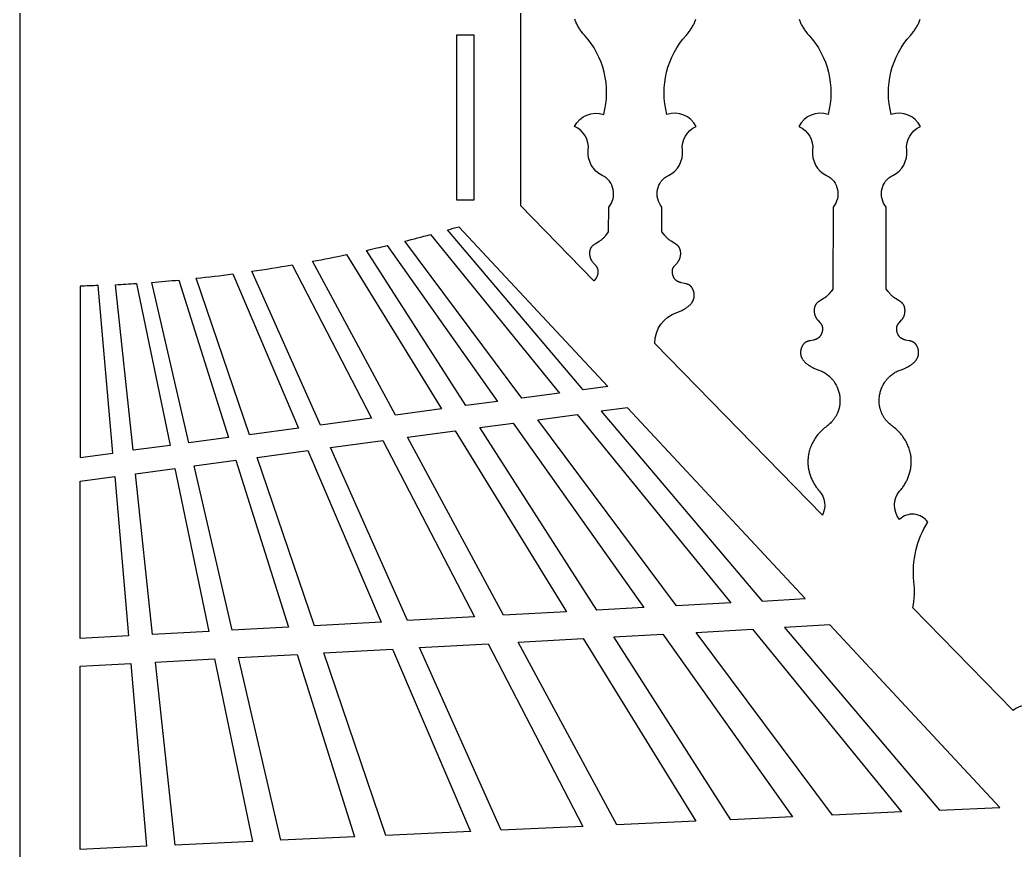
# Model space of a CAD drawing. Extents: x 101 to 2101, y 75 to 2087.
# Drawn here: x 1108.8 to 1503.5, y 762 to 1091.2 of the extents above; entities that cross this region are included whole.
import ezdxf

# ---------------------------------------------------------------- set-up
doc = ezdxf.new("R2010")
doc.units = 0
doc.layers.add('LAYER_01', color=7, linetype='CONTINUOUS')

msp = doc.modelspace()

# ---------------------------------------------------------------- linework, layer by layer
at = {"layer": 'LAYER_01'}
for points in [[(2101.01, 1666.56, 0.19494), (1108.75, 2087.06), (1108.75, 75.37), (2101.01, 75.37)], [(1278.37, 1007.93, 0.001907), (1282.81, 1009.19), (1341.9, 945.78), (1332.18, 944.47)], [(1261.39, 1003.42, 0.004336), (1271.55, 1006.05), (1322.83, 943.22), (1307.78, 941.2)], [(1246.17, 999.81, 0.003485), (1254.39, 1001.71), (1298.23, 939.92), (1285.6, 938.22)], [(1224.86, 995.47, 0.005632), (1238.23, 998.1), (1275.97, 936.93), (1257.76, 934.48)], [(1200.71, 991.49, 0.00668), (1216.68, 994.01), (1248.19, 933.2), (1227.93, 930.48)], [(1161.03, 987.11, 0.004462), (1171.79, 988.04), (1191.51, 925.59), (1175.78, 923.48)], [(1178.66, 988.73, 0.006034), (1193.15, 990.45), (1219.22, 929.31), (1199.8, 926.7)], [(1139.83, 985.85, -0.002981), (1132.62, 985.6), (1132.62, 917.69), (1145.56, 919.42)], [(1146.65, 986.18, 0.003441), (1154.96, 986.68), (1168.32, 922.48), (1153.63, 920.51)]]:
    msp.add_lwpolyline(points, format="xyb", close=True, dxfattribs=at)
for points in [[(1307.25, 1212.08), (1307.25, 1017.57), (1336.38, 987.71), (1336.44, 987.75), (1336.5, 987.8), (1336.56, 987.85), (1336.63, 987.9), (1336.69, 987.95), (1336.75, 988.01), (1336.8, 988.06), (1336.86, 988.12), (1336.92, 988.18), (1336.97, 988.24), (1337.02, 988.31), (1337.08, 988.37), (1337.13, 988.44), (1337.18, 988.5), (1337.23, 988.57), (1337.28, 988.64), (1337.32, 988.71), (1337.37, 988.79), (1337.41, 988.86), (1337.46, 988.93), (1337.5, 989.01), (1337.54, 989.08), (1337.58, 989.16), (1337.62, 989.24), (1337.69, 989.4), (1337.76, 989.56), (1337.82, 989.72), (1337.87, 989.89), (1337.92, 990.05), (1337.97, 990.22), (1338.01, 990.39), (1338.04, 990.56), (1338.05, 990.65), (1338.07, 990.73), (1338.08, 990.82), (1338.09, 990.9), (1338.1, 990.99), (1338.1, 991.07), (1338.11, 991.16), (1338.11, 991.24), (1338.11, 991.32), (1338.11, 991.41), (1338.11, 991.49), (1338.11, 991.58), (1338.1, 991.66), (1338.1, 991.74), (1338.09, 991.82), (1338.08, 991.9), (1338.07, 991.98), (1338.05, 992.06), (1338.04, 992.14), (1338.02, 992.22), (1338, 992.3), (1337.98, 992.37), (1337.96, 992.45), (1337.94, 992.52), (1337.91, 992.6), (1337.88, 992.67), (1337.86, 992.72), (1337.84, 992.77), (1337.82, 992.82), (1337.79, 992.87), (1337.75, 992.96), (1337.69, 993.06), (1337.64, 993.15), (1337.58, 993.24), (1337.52, 993.33), (1337.45, 993.42), (1337.39, 993.51), (1337.32, 993.6), (1337.18, 993.77), (1337.03, 993.94), (1336.26, 994.78), (1336.11, 994.95), (1335.96, 995.13), (1335.89, 995.22), (1335.82, 995.32), (1335.76, 995.41), (1335.69, 995.51), (1335.64, 995.59), (1335.59, 995.67), (1335.54, 995.75), (1335.5, 995.83), (1335.45, 995.92), (1335.41, 996), (1335.37, 996.08), (1335.33, 996.17), (1335.29, 996.26), (1335.25, 996.35), (1335.18, 996.52), (1335.11, 996.71), (1335.06, 996.89), (1335, 997.08), (1334.96, 997.26), (1334.91, 997.45), (1334.88, 997.65), (1334.85, 997.84), (1334.83, 998.03), (1334.81, 998.22), (1334.8, 998.42), (1334.8, 998.61), (1334.8, 998.8), (1334.81, 998.99), (1334.82, 999.18), (1334.83, 999.27), (1334.85, 999.36), (1334.86, 999.46), (1334.87, 999.55), (1334.89, 999.64), (1334.91, 999.73), (1334.93, 999.82), (1334.95, 999.91), (1334.97, 1000), (1335, 1000.09), (1335.03, 1000.17), (1335.05, 1000.26), (1335.08, 1000.34), (1335.12, 1000.43), (1335.15, 1000.51), (1335.19, 1000.59), (1335.22, 1000.67), (1335.26, 1000.75), (1335.3, 1000.83), (1335.34, 1000.9), (1335.39, 1000.98), (1335.43, 1001.05), (1335.48, 1001.12), (1335.53, 1001.2), (1335.57, 1001.25), (1335.61, 1001.3), (1335.65, 1001.35), (1335.69, 1001.4), (1335.73, 1001.45), (1335.77, 1001.5), (1335.86, 1001.59), (1335.95, 1001.69), (1336.05, 1001.78), (1336.14, 1001.86), (1336.25, 1001.95), (1336.35, 1002.03), (1336.45, 1002.11), (1336.56, 1002.19), (1336.67, 1002.27), (1336.9, 1002.42), (1337.13, 1002.56), (1338.56, 1003.41), (1338.79, 1003.56), (1339.02, 1003.71), (1339.14, 1003.8), (1339.26, 1003.89), (1339.38, 1003.98), (1339.5, 1004.07), (1339.72, 1004.27), (1339.94, 1004.46), (1340.16, 1004.67), (1340.36, 1004.88), (1340.57, 1005.09), (1340.76, 1005.31), (1341.15, 1005.76), (1341.52, 1006.22), (1342.24, 1007.15), (1342.31, 1016.98, 0.48988), (1339.72, 1029.5, -0.316411), (1334.2, 1039.55, 0.331868), (1328.74, 1048.88, -0.374852), (1340.31, 1053.74, 0.254896), (1332.62, 1085.2), (1332.33, 1085.53), (1332.05, 1085.86), (1331.78, 1086.19), (1331.51, 1086.53), (1331.26, 1086.87), (1331.02, 1087.21), (1330.78, 1087.56), (1330.56, 1087.91), (1330.34, 1088.26), (1330.14, 1088.61), (1329.94, 1088.97), (1329.76, 1089.33), (1329.58, 1089.69), (1329.41, 1090.04), (1329.26, 1090.4), (1329.11, 1090.77), (1328.98, 1091.13), (1328.85, 1091.49)], [(1417.82, 1091.49), (1417.95, 1091.13), (1418.09, 1090.77), (1418.23, 1090.4), (1418.39, 1090.04), (1418.55, 1089.69), (1418.73, 1089.33), (1418.92, 1088.97), (1419.11, 1088.61), (1419.32, 1088.26), (1419.53, 1087.91), (1419.76, 1087.56), (1419.99, 1087.21), (1420.24, 1086.87), (1420.49, 1086.53), (1420.75, 1086.19), (1421.02, 1085.86), (1421.31, 1085.53), (1421.6, 1085.2, -0.254896), (1429.28, 1053.74, 0.374852), (1417.71, 1048.88, -0.331868), (1423.18, 1039.55, 0.316411), (1428.69, 1029.5, -0.48988), (1431.29, 1016.98), (1431.21, 984.44), (1430.49, 983.5), (1430.12, 983.04), (1429.74, 982.59), (1429.54, 982.38), (1429.34, 982.16), (1429.13, 981.95), (1428.92, 981.75), (1428.7, 981.55), (1428.47, 981.36), (1428.35, 981.26), (1428.24, 981.17), (1428.12, 981.08), (1427.99, 981), (1427.77, 980.84), (1427.53, 980.69), (1426.1, 979.85), (1425.87, 979.7), (1425.65, 979.55), (1425.54, 979.47), (1425.43, 979.4), (1425.32, 979.32), (1425.22, 979.23), (1425.12, 979.15), (1425.02, 979.06), (1424.93, 978.97), (1424.83, 978.88), (1424.75, 978.78), (1424.7, 978.73), (1424.66, 978.68), (1424.62, 978.63), (1424.58, 978.58), (1424.54, 978.53), (1424.5, 978.48), (1424.45, 978.41), (1424.41, 978.34), (1424.36, 978.26), (1424.32, 978.19), (1424.27, 978.11), (1424.23, 978.03), (1424.2, 977.95), (1424.16, 977.87), (1424.12, 977.79), (1424.09, 977.71), (1424.06, 977.63), (1424.03, 977.54), (1424, 977.46), (1423.97, 977.37), (1423.95, 977.28), (1423.93, 977.19), (1423.9, 977.1), (1423.88, 977.01), (1423.87, 976.92), (1423.85, 976.83), (1423.83, 976.74), (1423.82, 976.65), (1423.81, 976.55), (1423.8, 976.46), (1423.78, 976.27), (1423.77, 976.08), (1423.77, 975.89), (1423.78, 975.7), (1423.79, 975.51), (1423.8, 975.31), (1423.82, 975.12), (1423.85, 974.93), (1423.89, 974.74), (1423.93, 974.55), (1423.98, 974.36), (1424.03, 974.17), (1424.09, 973.99), (1424.15, 973.81), (1424.22, 973.63), (1424.26, 973.54), (1424.3, 973.45), (1424.34, 973.37), (1424.38, 973.28), (1424.43, 973.2), (1424.47, 973.12), (1424.52, 973.03), (1424.56, 972.95), (1424.61, 972.87), (1424.66, 972.79), (1424.73, 972.7), (1424.8, 972.6), (1424.87, 972.51), (1424.94, 972.42), (1425.09, 972.24), (1425.24, 972.06), (1426.01, 971.22), (1426.15, 971.05), (1426.3, 970.88), (1426.36, 970.79), (1426.43, 970.71), (1426.49, 970.62), (1426.55, 970.53), (1426.61, 970.44), (1426.67, 970.34), (1426.72, 970.25), (1426.77, 970.15), (1426.79, 970.1), (1426.81, 970.05), (1426.84, 970), (1426.86, 969.95), (1426.88, 969.88), (1426.91, 969.81), (1426.93, 969.73), (1426.96, 969.66), (1426.98, 969.58), (1427, 969.5), (1427.01, 969.42), (1427.03, 969.35), (1427.04, 969.27), (1427.05, 969.19), (1427.06, 969.1), (1427.07, 969.02), (1427.08, 968.94), (1427.08, 968.86), (1427.09, 968.78), (1427.09, 968.69), (1427.09, 968.61), (1427.09, 968.52), (1427.08, 968.44), (1427.08, 968.35), (1427.07, 968.27), (1427.06, 968.18), (1427.05, 968.1), (1427.04, 968.01), (1427.03, 967.93), (1427.01, 967.84), (1426.98, 967.67), (1426.94, 967.5), (1426.9, 967.34), (1426.85, 967.17), (1426.79, 967), (1426.73, 966.84), (1426.66, 966.68), (1426.59, 966.52), (1426.55, 966.44), (1426.51, 966.37), (1426.47, 966.29), (1426.43, 966.22), (1426.39, 966.14), (1426.34, 966.07), (1426.3, 966), (1426.25, 965.93), (1426.2, 965.86), (1426.15, 965.79), (1426.1, 965.72), (1426.05, 965.66), (1426, 965.59), (1425.94, 965.53), (1425.89, 965.47), (1425.83, 965.41), (1425.78, 965.35), (1425.72, 965.29), (1425.66, 965.24), (1425.6, 965.18), (1425.54, 965.13), (1425.48, 965.08), (1425.41, 965.03), (1425.34, 964.97), (1425.26, 964.92), (1425.19, 964.88), (1425.12, 964.83), (1425.04, 964.79), (1424.96, 964.75), (1424.89, 964.71), (1424.81, 964.67), (1424.73, 964.63), (1424.65, 964.6), (1424.57, 964.56), (1424.4, 964.5), (1424.24, 964.44), (1424.07, 964.39), (1423.9, 964.34), (1423.72, 964.3), (1423.55, 964.25), (1422.13, 963.96), (1421.79, 963.87), (1421.61, 963.83), (1421.44, 963.78), (1421.28, 963.73), (1421.11, 963.67), (1420.95, 963.61), (1420.87, 963.58), (1420.79, 963.54), (1420.71, 963.51), (1420.64, 963.47), (1420.56, 963.43), (1420.49, 963.39), (1420.41, 963.35), (1420.34, 963.31), (1420.27, 963.26), (1420.2, 963.21), (1420.14, 963.17), (1420.07, 963.12), (1420.01, 963.07), (1419.95, 963.02), (1419.89, 962.97), (1419.84, 962.92), (1419.78, 962.86), (1419.72, 962.81), (1419.67, 962.75), (1419.62, 962.69), (1419.56, 962.63), (1419.51, 962.57), (1419.46, 962.51), (1419.41, 962.44), (1419.36, 962.38), (1419.32, 962.31), (1419.27, 962.24), (1419.23, 962.18), (1419.18, 962.11), (1419.14, 962.04), (1419.06, 961.89), (1418.98, 961.75), (1418.91, 961.6), (1418.84, 961.44), (1418.77, 961.29), (1418.71, 961.13), (1418.66, 960.97), (1418.61, 960.8), (1418.56, 960.64), (1418.52, 960.47), (1418.49, 960.31), (1418.46, 960.14), (1418.43, 959.97), (1418.41, 959.8), (1418.4, 959.63), (1418.39, 959.46), (1418.38, 959.3), (1418.38, 959.13), (1418.39, 958.96), (1418.4, 958.8), (1418.42, 958.63), (1418.43, 958.55), (1418.44, 958.47), (1418.46, 958.37), (1418.48, 958.27), (1418.5, 958.17), (1418.52, 958.07), (1418.55, 957.98), (1418.58, 957.88), (1418.61, 957.78), (1418.64, 957.69), (1418.67, 957.59), (1418.71, 957.5), (1418.75, 957.41), (1418.79, 957.32), (1418.83, 957.23), (1418.87, 957.14), (1418.92, 957.05), (1418.96, 956.96), (1419.01, 956.87), (1419.06, 956.79), (1419.12, 956.7), (1419.17, 956.61), (1419.28, 956.45), (1419.4, 956.28), (1419.52, 956.12), (1419.65, 955.96), (1419.79, 955.81), (1419.93, 955.66), (1420.07, 955.51), (1420.22, 955.37), (1420.38, 955.22), (1420.53, 955.08), (1420.7, 954.95), (1420.86, 954.82), (1421.03, 954.69), (1421.2, 954.56), (1421.38, 954.43), (1421.55, 954.31), (1421.91, 954.08), (1422.28, 953.86), (1422.65, 953.65), (1422.97, 953.47), (1423.3, 953.31), (1423.63, 953.15), (1423.96, 953), (1424.29, 952.86), (1424.62, 952.73), (1424.96, 952.6), (1425.29, 952.48), (1425.69, 952.35), (1426.08, 952.19), (1426.47, 952.03), (1426.85, 951.85), (1427.23, 951.65), (1427.61, 951.44), (1427.99, 951.22), (1428.35, 950.98), (1428.71, 950.73), (1429.07, 950.47), (1429.41, 950.19), (1429.75, 949.9), (1430.07, 949.6), (1430.23, 949.44), (1430.39, 949.28), (1430.55, 949.12), (1430.7, 948.96), (1430.85, 948.79), (1430.99, 948.62), (1431.13, 948.45), (1431.27, 948.27), (1431.41, 948.1), (1431.54, 947.92), (1431.67, 947.74), (1431.8, 947.55), (1432.04, 947.18), (1432.27, 946.8), (1432.49, 946.41), (1432.69, 946.02), (1432.88, 945.62), (1433.05, 945.22), (1433.21, 944.82), (1433.35, 944.41), (1433.48, 944), (1433.6, 943.59), (1433.69, 943.18), (1433.78, 942.76), (1433.85, 942.35), (1433.91, 941.94), (1433.96, 941.53), (1433.99, 941.12), (1434.01, 940.7), (1434.02, 940.28), (1434.02, 939.87), (1434, 939.45), (1433.97, 939.03), (1433.93, 938.61), (1433.87, 938.2), (1433.8, 937.78), (1433.71, 937.37), (1433.66, 937.16), (1433.61, 936.96), (1433.55, 936.75), (1433.49, 936.55), (1433.43, 936.34), (1433.36, 936.14), (1433.29, 935.94), (1433.21, 935.74), (1433.13, 935.54), (1433.05, 935.34), (1432.96, 935.14), (1432.87, 934.94), (1432.77, 934.75), (1432.68, 934.55), (1432.57, 934.36), (1432.47, 934.17), (1432.36, 933.98), (1432.24, 933.79), (1432.12, 933.6), (1432, 933.41), (1431.88, 933.23), (1431.75, 933.05), (1431.61, 932.86), (1431.48, 932.68), (1431.34, 932.51), (1431.19, 932.33), (1431.04, 932.16), (1430.89, 931.99), (1430.74, 931.82), (1430.58, 931.65), (1430.25, 931.32), (1429.9, 931), (1429.55, 930.69), (1429.18, 930.39), (1428.79, 930.1), (1428.34, 929.75), (1427.9, 929.4), (1427.47, 929.03), (1427.05, 928.66), (1426.64, 928.27), (1426.25, 927.87), (1425.87, 927.47), (1425.5, 927.05), (1425.15, 926.63), (1424.81, 926.19), (1424.49, 925.75), (1424.18, 925.31), (1423.89, 924.86), (1423.61, 924.4), (1423.35, 923.94), (1423.11, 923.47), (1422.88, 923), (1422.67, 922.53), (1422.47, 922.05), (1422.29, 921.57), (1422.12, 921.1), (1421.97, 920.62), (1421.84, 920.14), (1421.72, 919.66), (1421.62, 919.18), (1421.53, 918.71), (1421.45, 918.23), (1421.39, 917.76), (1421.35, 917.3), (1421.32, 916.83), (1421.3, 916.37), (1421.29, 915.92), (1421.29, 915.56), (1421.31, 915.2), (1421.33, 914.84), (1421.36, 914.47), (1421.4, 914.1), (1421.45, 913.72), (1421.51, 913.34), (1421.58, 912.96), (1421.66, 912.57), (1421.75, 912.19), (1421.85, 911.8), (1421.96, 911.41), (1422.08, 911.02), (1422.2, 910.64), (1422.34, 910.25), (1422.49, 909.87), (1422.64, 909.49), (1422.8, 909.11), (1422.97, 908.74), (1423.15, 908.37), (1423.34, 908.01), (1423.53, 907.65), (1423.73, 907.3), (1423.94, 906.95), (1424.15, 906.61), (1424.37, 906.28), (1424.59, 905.96), (1424.82, 905.65), (1425.05, 905.34), (1425.29, 905.04), (1425.53, 904.75), (1425.77, 904.48, -0.309325), (1427.02, 894.8), (1360.59, 962.9, -0.32561), (1369.32, 975.2), (1369.66, 975.32), (1369.99, 975.44), (1370.32, 975.58), (1370.65, 975.72), (1370.98, 975.87), (1371.31, 976.02), (1371.64, 976.19), (1371.96, 976.36), (1372.33, 976.57), (1372.7, 976.8), (1373.06, 977.03), (1373.24, 977.15), (1373.41, 977.27), (1373.58, 977.4), (1373.75, 977.53), (1373.92, 977.66), (1374.08, 977.8), (1374.24, 977.94), (1374.39, 978.08), (1374.54, 978.23), (1374.68, 978.38), (1374.82, 978.53), (1374.96, 978.68), (1375.09, 978.84), (1375.21, 979), (1375.33, 979.16), (1375.44, 979.33), (1375.5, 979.42), (1375.55, 979.5), (1375.6, 979.59), (1375.65, 979.68), (1375.7, 979.76), (1375.74, 979.85), (1375.78, 979.94), (1375.83, 980.03), (1375.87, 980.13), (1375.9, 980.22), (1375.94, 980.31), (1375.97, 980.41), (1376.01, 980.5), (1376.04, 980.6), (1376.06, 980.69), (1376.09, 980.79), (1376.11, 980.89), (1376.13, 980.99), (1376.15, 981.09), (1376.17, 981.19), (1376.18, 981.27), (1376.19, 981.35), (1376.21, 981.51), (1376.22, 981.68), (1376.23, 981.85), (1376.23, 982.01), (1376.23, 982.18), (1376.22, 982.35), (1376.2, 982.52), (1376.18, 982.69), (1376.16, 982.86), (1376.12, 983.02), (1376.09, 983.19), (1376.05, 983.36), (1376, 983.52), (1375.95, 983.68), (1375.9, 983.84), (1375.84, 984), (1375.78, 984.16), (1375.71, 984.31), (1375.63, 984.46), (1375.56, 984.61), (1375.47, 984.75), (1375.43, 984.82), (1375.39, 984.89), (1375.34, 984.96), (1375.3, 985.03), (1375.25, 985.09), (1375.2, 985.16), (1375.15, 985.22), (1375.1, 985.29), (1375.05, 985.35), (1375, 985.41), (1374.94, 985.47), (1374.89, 985.52), (1374.83, 985.58), (1374.78, 985.63), (1374.72, 985.69), (1374.66, 985.74), (1374.6, 985.79), (1374.54, 985.84), (1374.48, 985.88), (1374.42, 985.93), (1374.34, 985.98), (1374.27, 986.02), (1374.2, 986.07), (1374.13, 986.11), (1374.05, 986.15), (1373.98, 986.19), (1373.9, 986.23), (1373.82, 986.26), (1373.74, 986.3), (1373.66, 986.33), (1373.5, 986.39), (1373.34, 986.45), (1373.17, 986.5), (1373, 986.55), (1372.83, 986.59), (1372.48, 986.67), (1371.06, 986.97), (1370.89, 987.01), (1370.71, 987.06), (1370.54, 987.11), (1370.37, 987.16), (1370.21, 987.22), (1370.04, 987.28), (1369.96, 987.31), (1369.88, 987.35), (1369.8, 987.39), (1369.73, 987.42), (1369.65, 987.46), (1369.57, 987.51), (1369.5, 987.55), (1369.42, 987.59), (1369.35, 987.64), (1369.28, 987.69), (1369.21, 987.74), (1369.14, 987.8), (1369.07, 987.85), (1369.01, 987.9), (1368.95, 987.95), (1368.89, 988.01), (1368.84, 988.06), (1368.78, 988.12), (1368.72, 988.18), (1368.67, 988.24), (1368.61, 988.31), (1368.56, 988.37), (1368.51, 988.44), (1368.46, 988.5), (1368.41, 988.57), (1368.36, 988.64), (1368.32, 988.71), (1368.27, 988.79), (1368.23, 988.86), (1368.18, 988.93), (1368.14, 989.01), (1368.1, 989.08), (1368.06, 989.16), (1368.02, 989.24), (1367.95, 989.4), (1367.88, 989.56), (1367.82, 989.72), (1367.77, 989.89), (1367.72, 990.05), (1367.67, 990.22), (1367.63, 990.39), (1367.6, 990.56), (1367.58, 990.65), (1367.57, 990.73), (1367.56, 990.82), (1367.55, 990.9), (1367.54, 990.99), (1367.54, 991.07), (1367.53, 991.16), (1367.53, 991.24), (1367.53, 991.32), (1367.53, 991.41), (1367.53, 991.49), (1367.53, 991.58), (1367.53, 991.66), (1367.54, 991.74), (1367.55, 991.82), (1367.56, 991.9), (1367.57, 991.98), (1367.58, 992.06), (1367.6, 992.14), (1367.62, 992.22), (1367.64, 992.3), (1367.66, 992.37), (1367.68, 992.45), (1367.7, 992.52), (1367.73, 992.6), (1367.76, 992.67), (1367.78, 992.72), (1367.8, 992.77), (1367.82, 992.82), (1367.84, 992.87), (1367.89, 992.96), (1367.95, 993.06), (1368, 993.15), (1368.06, 993.24), (1368.12, 993.33), (1368.18, 993.42), (1368.25, 993.51), (1368.32, 993.6), (1368.46, 993.77), (1368.61, 993.94), (1369.38, 994.78), (1369.53, 994.95), (1369.67, 995.13), (1369.75, 995.22), (1369.82, 995.32), (1369.88, 995.41), (1369.95, 995.51), (1370, 995.59), (1370.05, 995.67), (1370.1, 995.75), (1370.14, 995.83), (1370.19, 995.92), (1370.23, 996), (1370.27, 996.08), (1370.31, 996.17), (1370.35, 996.26), (1370.39, 996.35), (1370.46, 996.52), (1370.52, 996.71), (1370.58, 996.89), (1370.64, 997.08), (1370.68, 997.26), (1370.72, 997.45), (1370.76, 997.65), (1370.79, 997.84), (1370.81, 998.03), (1370.83, 998.22), (1370.84, 998.42), (1370.84, 998.61), (1370.84, 998.8), (1370.83, 998.99), (1370.81, 999.18), (1370.8, 999.27), (1370.79, 999.36), (1370.78, 999.46), (1370.76, 999.55), (1370.75, 999.64), (1370.73, 999.73), (1370.71, 999.82), (1370.69, 999.91), (1370.66, 1000), (1370.64, 1000.09), (1370.61, 1000.17), (1370.58, 1000.26), (1370.55, 1000.34), (1370.52, 1000.43), (1370.49, 1000.51), (1370.45, 1000.59), (1370.42, 1000.67), (1370.38, 1000.75), (1370.34, 1000.83), (1370.3, 1000.9), (1370.25, 1000.98), (1370.21, 1001.05), (1370.16, 1001.12), (1370.11, 1001.2), (1370.07, 1001.25), (1370.03, 1001.3), (1369.99, 1001.35), (1369.95, 1001.4), (1369.91, 1001.45), (1369.87, 1001.5), (1369.78, 1001.59), (1369.69, 1001.69), (1369.59, 1001.78), (1369.49, 1001.86), (1369.39, 1001.95), (1369.29, 1002.03), (1369.19, 1002.11), (1369.08, 1002.19), (1368.97, 1002.27), (1368.74, 1002.42), (1368.51, 1002.56), (1367.08, 1003.41), (1366.85, 1003.56), (1366.62, 1003.71), (1366.5, 1003.8), (1366.38, 1003.89), (1366.26, 1003.98), (1366.14, 1004.07), (1365.92, 1004.27), (1365.7, 1004.46), (1365.48, 1004.67), (1365.28, 1004.88), (1365.07, 1005.09), (1364.88, 1005.31), (1364.49, 1005.76), (1364.12, 1006.22), (1363.4, 1007.15), (1363.4, 1016.98, -0.48988), (1365.99, 1029.5, 0.316411), (1371.5, 1039.55, -0.331868), (1376.97, 1048.88, 0.374852), (1365.4, 1053.74, -0.254896), (1373.08, 1085.2), (1373.37, 1085.53), (1373.66, 1085.86), (1373.93, 1086.19), (1374.19, 1086.53), (1374.45, 1086.87), (1374.69, 1087.21), (1374.92, 1087.56), (1375.15, 1087.91), (1375.36, 1088.26), (1375.57, 1088.61), (1375.76, 1088.97), (1375.95, 1089.33), (1376.13, 1089.69), (1376.29, 1090.04), (1376.45, 1090.4), (1376.6, 1090.77), (1376.73, 1091.13), (1376.86, 1091.49)], [(1512.77, 817.19, 0.39397), (1502.65, 817.29), (1462.91, 858.02, 0.087825), (1463.32, 868.52, -0.167101), (1468.83, 892.05, 0.456941), (1457.67, 893.14, -0.374262), (1457.82, 904.48), (1458.06, 904.75), (1458.3, 905.04), (1458.54, 905.34), (1458.77, 905.65), (1459, 905.96), (1459.22, 906.28), (1459.44, 906.61), (1459.65, 906.95), (1459.86, 907.3), (1460.06, 907.65), (1460.25, 908.01), (1460.44, 908.37), (1460.61, 908.74), (1460.79, 909.11), (1460.95, 909.49), (1461.1, 909.87), (1461.25, 910.25), (1461.38, 910.64), (1461.51, 911.02), (1461.63, 911.41), (1461.74, 911.8), (1461.83, 912.19), (1461.92, 912.57), (1462, 912.96), (1462.07, 913.34), (1462.13, 913.72), (1462.18, 914.1), (1462.23, 914.47), (1462.26, 914.84), (1462.28, 915.2), (1462.29, 915.56), (1462.3, 915.92), (1462.29, 916.37), (1462.27, 916.83), (1462.24, 917.3), (1462.19, 917.76), (1462.13, 918.23), (1462.06, 918.71), (1461.97, 919.18), (1461.87, 919.66), (1461.75, 920.14), (1461.61, 920.62), (1461.46, 921.1), (1461.3, 921.57), (1461.12, 922.05), (1460.92, 922.53), (1460.71, 923), (1460.48, 923.47), (1460.23, 923.94), (1459.97, 924.4), (1459.7, 924.86), (1459.4, 925.31), (1459.1, 925.75), (1458.78, 926.19), (1458.44, 926.63), (1458.09, 927.05), (1457.72, 927.47), (1457.34, 927.87), (1456.95, 928.27), (1456.54, 928.66), (1456.12, 929.03), (1455.69, 929.4), (1455.25, 929.75), (1454.8, 930.1), (1454.41, 930.39), (1454.04, 930.69), (1453.68, 931), (1453.34, 931.32), (1453.01, 931.65), (1452.85, 931.82), (1452.7, 931.99), (1452.54, 932.16), (1452.4, 932.33), (1452.25, 932.51), (1452.11, 932.68), (1451.97, 932.86), (1451.84, 933.05), (1451.71, 933.23), (1451.58, 933.41), (1451.46, 933.6), (1451.34, 933.79), (1451.23, 933.98), (1451.12, 934.17), (1451.01, 934.36), (1450.91, 934.55), (1450.81, 934.75), (1450.72, 934.94), (1450.63, 935.14), (1450.54, 935.34), (1450.46, 935.54), (1450.38, 935.74), (1450.3, 935.94), (1450.23, 936.14), (1450.16, 936.34), (1450.1, 936.55), (1450.04, 936.75), (1449.98, 936.96), (1449.93, 937.16), (1449.88, 937.37), (1449.79, 937.78), (1449.72, 938.2), (1449.66, 938.61), (1449.61, 939.03), (1449.58, 939.45), (1449.57, 939.87), (1449.56, 940.28), (1449.57, 940.7), (1449.6, 941.12), (1449.63, 941.53), (1449.68, 941.94), (1449.74, 942.35), (1449.81, 942.76), (1449.89, 943.18), (1449.99, 943.59), (1450.11, 944), (1450.23, 944.41), (1450.38, 944.82), (1450.54, 945.22), (1450.71, 945.62), (1450.9, 946.02), (1451.1, 946.41), (1451.31, 946.8), (1451.54, 947.18), (1451.79, 947.55), (1451.91, 947.74), (1452.04, 947.92), (1452.18, 948.1), (1452.31, 948.27), (1452.45, 948.45), (1452.6, 948.62), (1452.74, 948.79), (1452.89, 948.96), (1453.04, 949.12), (1453.2, 949.28), (1453.35, 949.44), (1453.51, 949.6), (1453.84, 949.9), (1454.18, 950.19), (1454.52, 950.47), (1454.87, 950.73), (1455.23, 950.98), (1455.6, 951.22), (1455.97, 951.44), (1456.35, 951.65), (1456.74, 951.85), (1457.12, 952.03), (1457.51, 952.19), (1457.9, 952.35), (1458.29, 952.48), (1458.63, 952.6), (1458.96, 952.73), (1459.3, 952.86), (1459.63, 953), (1459.96, 953.15), (1460.29, 953.31), (1460.61, 953.47), (1460.94, 953.65), (1461.31, 953.86), (1461.67, 954.08), (1462.03, 954.31), (1462.21, 954.43), (1462.39, 954.56), (1462.56, 954.69), (1462.73, 954.82), (1462.89, 954.95), (1463.05, 955.08), (1463.21, 955.22), (1463.36, 955.37), (1463.51, 955.51), (1463.66, 955.66), (1463.8, 955.81), (1463.93, 955.96), (1464.06, 956.12), (1464.19, 956.28), (1464.31, 956.45), (1464.42, 956.61), (1464.47, 956.7), (1464.52, 956.79), (1464.57, 956.87), (1464.62, 956.96), (1464.67, 957.05), (1464.71, 957.14), (1464.76, 957.23), (1464.8, 957.32), (1464.84, 957.41), (1464.88, 957.5), (1464.91, 957.59), (1464.95, 957.69), (1464.98, 957.78), (1465.01, 957.88), (1465.04, 957.98), (1465.06, 958.07), (1465.09, 958.17), (1465.11, 958.27), (1465.13, 958.37), (1465.14, 958.47), (1465.16, 958.55), (1465.17, 958.63), (1465.18, 958.8), (1465.2, 958.96), (1465.2, 959.13), (1465.2, 959.3), (1465.2, 959.46), (1465.19, 959.63), (1465.17, 959.8), (1465.15, 959.97), (1465.13, 960.14), (1465.1, 960.31), (1465.06, 960.47), (1465.02, 960.64), (1464.98, 960.8), (1464.93, 960.97), (1464.87, 961.13), (1464.81, 961.29), (1464.75, 961.44), (1464.68, 961.6), (1464.61, 961.75), (1464.53, 961.89), (1464.45, 962.04), (1464.4, 962.11), (1464.36, 962.18), (1464.32, 962.24), (1464.27, 962.31), (1464.22, 962.38), (1464.17, 962.44), (1464.12, 962.51), (1464.07, 962.57), (1464.02, 962.63), (1463.97, 962.69), (1463.92, 962.75), (1463.86, 962.81), (1463.81, 962.86), (1463.75, 962.92), (1463.69, 962.97), (1463.63, 963.02), (1463.57, 963.07), (1463.51, 963.12), (1463.45, 963.17), (1463.39, 963.21), (1463.32, 963.26), (1463.25, 963.31), (1463.17, 963.35), (1463.1, 963.39), (1463.03, 963.43), (1462.95, 963.47), (1462.87, 963.51), (1462.79, 963.54), (1462.72, 963.58), (1462.64, 963.61), (1462.47, 963.67), (1462.31, 963.73), (1462.14, 963.78), (1461.97, 963.83), (1461.8, 963.87), (1461.45, 963.96), (1460.04, 964.25), (1459.86, 964.3), (1459.69, 964.34), (1459.52, 964.39), (1459.35, 964.44), (1459.18, 964.5), (1459.02, 964.56), (1458.94, 964.6), (1458.86, 964.63), (1458.78, 964.67), (1458.7, 964.71), (1458.62, 964.75), (1458.55, 964.79), (1458.47, 964.83), (1458.4, 964.88), (1458.32, 964.92), (1458.25, 964.97), (1458.18, 965.03), (1458.11, 965.08), (1458.05, 965.13), (1457.99, 965.18), (1457.93, 965.24), (1457.87, 965.29), (1457.81, 965.35), (1457.75, 965.41), (1457.7, 965.47), (1457.64, 965.53), (1457.59, 965.59), (1457.54, 965.66), (1457.48, 965.72), (1457.43, 965.79), (1457.38, 965.86), (1457.34, 965.93), (1457.29, 966), (1457.24, 966.07), (1457.2, 966.14), (1457.16, 966.22), (1457.12, 966.29), (1457.07, 966.37), (1457.04, 966.44), (1457, 966.52), (1456.92, 966.68), (1456.86, 966.84), (1456.8, 967), (1456.74, 967.17), (1456.69, 967.34), (1456.64, 967.5), (1456.61, 967.67), (1456.57, 967.84), (1456.56, 967.93), (1456.55, 968.01), (1456.53, 968.1), (1456.52, 968.18), (1456.52, 968.27), (1456.51, 968.35), (1456.5, 968.44), (1456.5, 968.52), (1456.5, 968.61), (1456.5, 968.69), (1456.5, 968.78), (1456.5, 968.86), (1456.51, 968.94), (1456.52, 969.02), (1456.52, 969.1), (1456.53, 969.19), (1456.55, 969.27), (1456.56, 969.35), (1456.57, 969.42), (1456.59, 969.5), (1456.61, 969.58), (1456.63, 969.66), (1456.65, 969.73), (1456.68, 969.81), (1456.7, 969.88), (1456.73, 969.95), (1456.75, 970), (1456.77, 970.05), (1456.79, 970.1), (1456.82, 970.15), (1456.87, 970.25), (1456.92, 970.34), (1456.98, 970.44), (1457.03, 970.53), (1457.09, 970.62), (1457.16, 970.71), (1457.22, 970.79), (1457.29, 970.88), (1457.43, 971.05), (1457.58, 971.22), (1458.35, 972.06), (1458.5, 972.24), (1458.65, 972.42), (1458.72, 972.51), (1458.79, 972.6), (1458.86, 972.7), (1458.92, 972.79), (1458.97, 972.87), (1459.02, 972.95), (1459.07, 973.03), (1459.12, 973.12), (1459.16, 973.2), (1459.2, 973.28), (1459.25, 973.37), (1459.29, 973.45), (1459.33, 973.54), (1459.36, 973.63), (1459.43, 973.81), (1459.5, 973.99), (1459.56, 974.17), (1459.61, 974.36), (1459.66, 974.55), (1459.7, 974.74), (1459.73, 974.93), (1459.76, 975.12), (1459.79, 975.31), (1459.8, 975.51), (1459.81, 975.7), (1459.82, 975.89), (1459.81, 976.08), (1459.8, 976.27), (1459.79, 976.46), (1459.78, 976.55), (1459.77, 976.65), (1459.75, 976.74), (1459.74, 976.83), (1459.72, 976.92), (1459.7, 977.01), (1459.68, 977.1), (1459.66, 977.19), (1459.64, 977.28), (1459.61, 977.37), (1459.59, 977.46), (1459.56, 977.54), (1459.53, 977.63), (1459.5, 977.71), (1459.46, 977.79), (1459.43, 977.87), (1459.39, 977.95), (1459.35, 978.03), (1459.31, 978.11), (1459.27, 978.19), (1459.23, 978.26), (1459.18, 978.34), (1459.13, 978.41), (1459.08, 978.48), (1459.05, 978.53), (1459.01, 978.58), (1458.97, 978.63), (1458.93, 978.68), (1458.88, 978.73), (1458.84, 978.78), (1458.75, 978.88), (1458.66, 978.97), (1458.57, 979.06), (1458.47, 979.15), (1458.37, 979.23), (1458.26, 979.32), (1458.16, 979.4), (1458.05, 979.47), (1457.94, 979.55), (1457.72, 979.7), (1457.49, 979.85), (1456.05, 980.69), (1455.82, 980.84), (1455.59, 981), (1455.47, 981.08), (1455.35, 981.17), (1455.23, 981.26), (1455.12, 981.36), (1454.89, 981.55), (1454.67, 981.75), (1454.46, 981.95), (1454.25, 982.16), (1454.05, 982.38), (1453.85, 982.59), (1453.47, 983.04), (1453.09, 983.5), (1452.37, 984.44), (1452.37, 1016.98, -0.48988), (1454.96, 1029.5, 0.316411), (1460.48, 1039.55, -0.331868), (1465.95, 1048.88, 0.374852), (1454.37, 1053.74, -0.254896), (1462.06, 1085.2), (1462.35, 1085.53), (1462.63, 1085.86), (1462.9, 1086.19), (1463.17, 1086.53), (1463.42, 1086.87), (1463.66, 1087.21), (1463.9, 1087.56), (1464.12, 1087.91), (1464.34, 1088.26), (1464.54, 1088.61), (1464.74, 1088.97), (1464.92, 1089.33), (1465.1, 1089.69), (1465.27, 1090.04), (1465.42, 1090.4), (1465.57, 1090.77), (1465.71, 1091.13), (1465.83, 1091.49)]]:
    msp.add_lwpolyline(points, format="xyb", dxfattribs=at)
for points in [[(1288.95, 1019.8), (1288.95, 1085.19), (1281.95, 1085.19), (1281.95, 1019.8)], [(1403.18, 860.75), (1420.25, 861.69), (1349.69, 937.41), (1339.35, 936.02)], [(1390.71, 860.06), (1369.16, 858.87), (1314.16, 932.64), (1329.76, 934.74)], [(1325.61, 856.47), (1300.6, 855.09), (1262.5, 925.71), (1281.33, 928.24)], [(1356.24, 858.16), (1337.52, 857.13), (1291.15, 929.56), (1304.33, 931.32)], [(1289.01, 854.45), (1262.5, 852.99), (1231.89, 921.6), (1252.75, 924.4)], [(1251.99, 852.42), (1225.61, 850.96), (1202.86, 917.71), (1223.01, 920.41)], [(1215.26, 850.39), (1193, 849.16), (1177.89, 914.35), (1194.36, 916.56)], [(1183.69, 848.65), (1161.4, 847.42), (1154.62, 911.23), (1170.23, 913.33)], [(1151.82, 846.9), (1132.62, 845.84), (1132.62, 908.28), (1146.36, 910.12)], [(1458.4, 777.12), (1431.04, 775.87), (1377.01, 848.33), (1399.28, 849.56)], [(1473.51, 777.81), (1497.39, 778.89), (1429.97, 851.25), (1412.07, 850.26)], [(1376.87, 773.41), (1345.45, 771.97), (1306.35, 844.44), (1332.16, 845.86)], [(1415.14, 775.15), (1390.72, 774.04), (1344.31, 846.53), (1363.73, 847.6)], [(1287.41, 769.33), (1253.94, 767.81), (1229.28, 840.19), (1256.56, 841.69)], [(1332.07, 771.37), (1299.58, 769.89), (1267.28, 842.28), (1294.53, 843.79)], [(1201.01, 765.4), (1170.27, 764), (1162.56, 836.51), (1185.94, 837.8)], [(1241.52, 767.24), (1212.29, 765.91), (1195.51, 838.33), (1218.66, 839.61)], [(1159.01, 763.49), (1132.62, 762.28), (1132.62, 834.86), (1152.76, 835.97)]]:
    msp.add_lwpolyline(points, close=True, dxfattribs=at)

doc.saveas('drawing.dxf')
